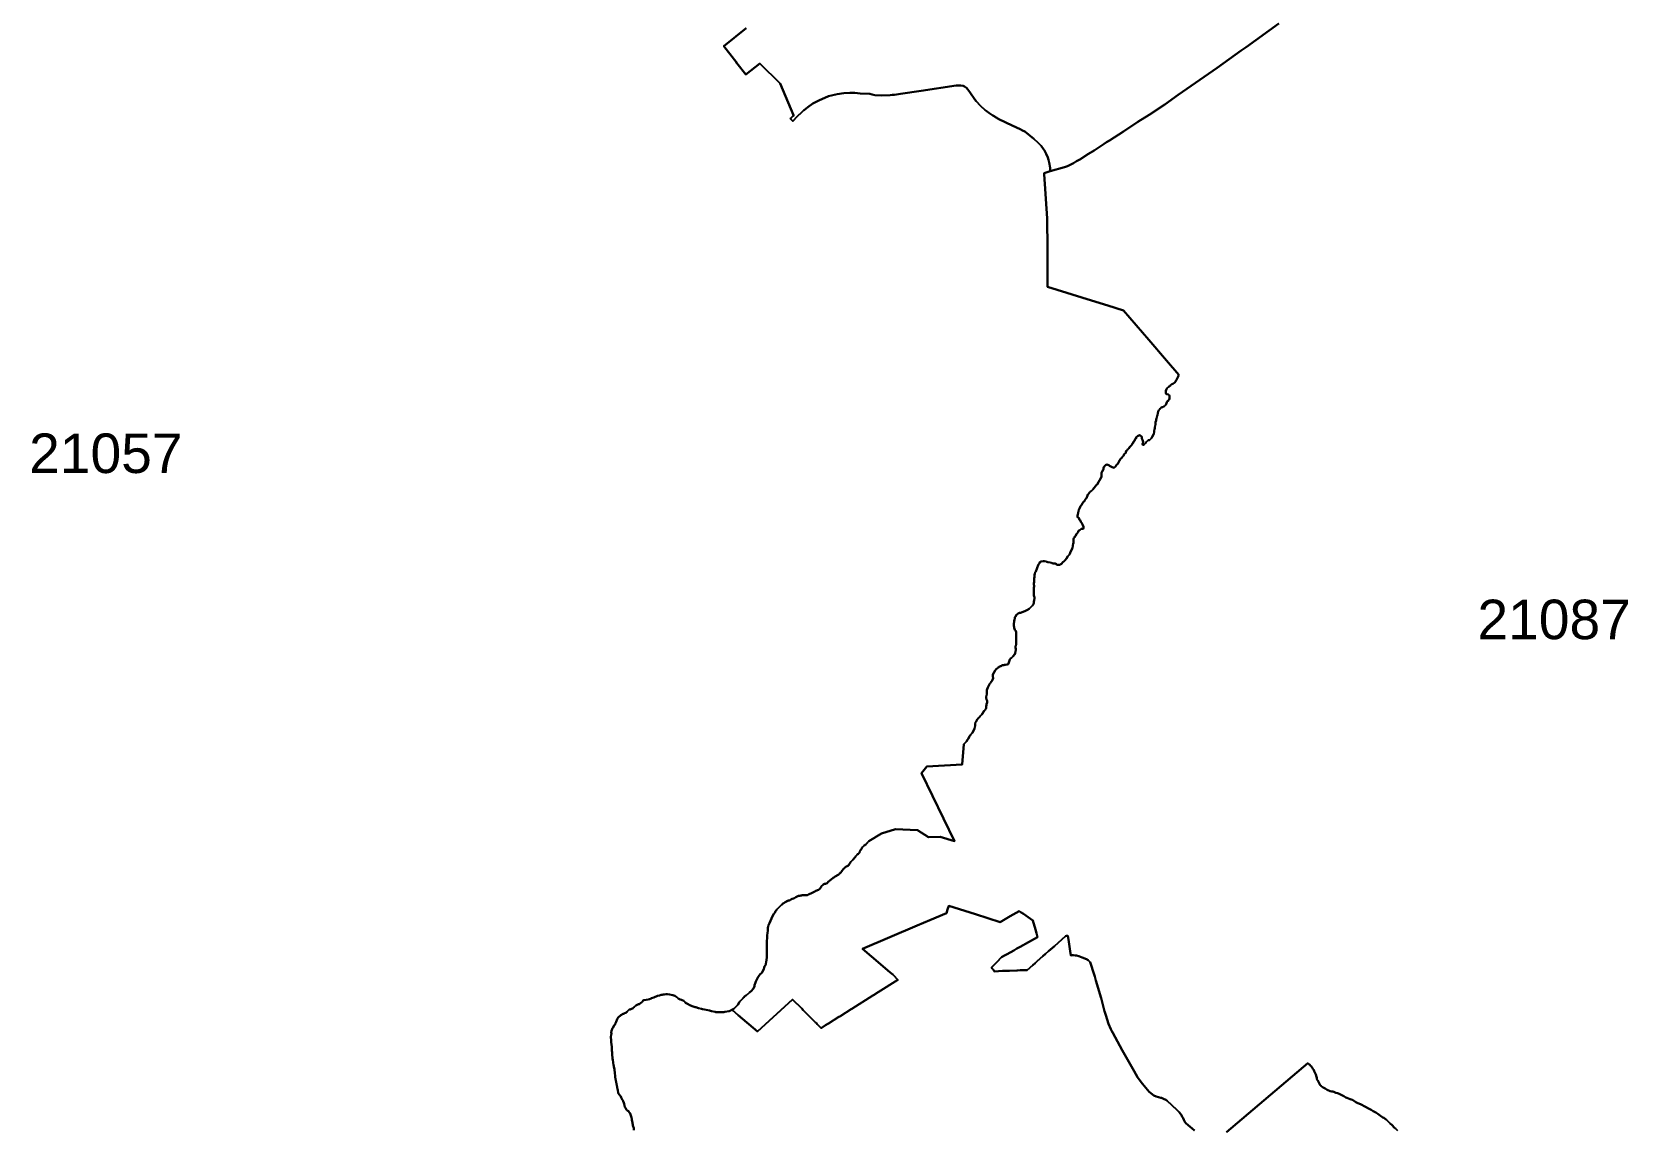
# Model space of a CAD drawing. Header units: inches. Extents: x 1341578 to 1502124, y 557203 to 748561.
# Drawn here: x 1452027 to 1473573, y 640864 to 655681 of the extents above; entities that cross this region are included whole.
import ezdxf
from ezdxf.enums import TextEntityAlignment as Align

# ---------------------------------------------------------------- set-up
doc = ezdxf.new("R2010")
doc.units = ezdxf.units.IN
doc.header["$MEASUREMENT"] = 0
doc.layers.add('Zipcode', color=7, linetype='Continuous')
doc.layers.add('ZipcodeAnno', color=7, linetype='Continuous')
doc.styles.add('Arial', font='arial.ttf')

msp = doc.modelspace()

# ---------------------------------------------------------------- linework, layer by layer
at = {"layer": 'Zipcode'}
for points in [[(1461669, 655733), (1461365, 655486), (1461509, 655304), (1461527, 655282), (1461544, 655260), (1461665, 655107), (1461851, 655255), (1462128, 654984), (1462308, 654558), (1462310, 654553), (1462299, 654542), (1462273, 654515), (1462267, 654509), (1462265, 654506), (1462284, 654488), (1462292, 654481), (1462292, 654481), (1462292, 654481), (1462298, 654475), (1462357, 654539), (1462418, 654597), (1462447, 654623), (1462454, 654629), (1462501, 654665), (1462569, 654712), (1462647, 654755), (1462779, 654811), (1462836, 654827), (1462896, 654840), (1462985, 654853), (1463069, 654858), (1463133, 654856), (1463206, 654850), (1463336, 654843), (1463371, 654835), (1463406, 654827), (1463493, 654824), (1463610, 654827), (1463640, 654830), (1463670, 654832), (1463753, 654843), (1464032, 654885), (1464501, 654955), (1464545, 654957), (1464567, 654957), (1464596, 654951), (1464617, 654943), (1464642, 654925), (1464662, 654902), (1464688, 654866), (1464757, 654767), (1464774, 654745), (1464777, 654742), (1464831, 654681), (1464895, 654624), (1464920, 654605), (1464945, 654586), (1464998, 654550), (1465005, 654546), (1465042, 654526), (1465042, 654526), (1465080, 654504), (1465261, 654418), (1465367, 654368), (1465399, 654351), (1465430, 654334), (1465552, 654237), (1465612, 654183), (1465632, 654162), (1465651, 654141), (1465684, 654099), (1465697, 654078), (1465720, 654035), (1465740, 653986), (1465750, 653955), (1465759, 653916), (1465770, 653846), (1465774, 653799), (1465745, 653790), (1465692, 653773), (1465690, 653772), (1465691, 653761), (1465731, 653160), (1465734, 652751), (1465737, 652237), (1466329, 652053), (1466552, 651984), (1466761, 651919), (1467102, 651522), (1467342, 651244), (1467508, 651051), (1467501, 651036), (1467503, 651035), (1467500, 651029), (1467495, 651020), (1467483, 650990), (1467478, 650980), (1467470, 650969), (1467463, 650958), (1467454, 650947), (1467443, 650936), (1467433, 650930), (1467424, 650928), (1467409, 650921), (1467405, 650920), (1467398, 650910), (1467390, 650902), (1467380, 650894), (1467368, 650886), (1467361, 650879), (1467353, 650870), (1467343, 650856), (1467334, 650833), (1467332, 650820), (1467333, 650808), (1467339, 650795), (1467345, 650790), (1467363, 650784), (1467369, 650783), (1467377, 650776), (1467381, 650768), (1467382, 650754), (1467382, 650729), (1467380, 650718), (1467374, 650710), (1467366, 650700), (1467358, 650693), (1467349, 650680), (1467344, 650669), (1467335, 650644), (1467322, 650629), (1467313, 650624), (1467302, 650620), (1467293, 650614), (1467287, 650612), (1467283, 650611), (1467271, 650607), (1467257, 650595), (1467253, 650588), (1467248, 650582), (1467240, 650573), (1467231, 650553), (1467224, 650530), (1467221, 650507), (1467218, 650495), (1467214, 650480), (1467207, 650459), (1467203, 650446), (1467201, 650433), (1467194, 650409), (1467192, 650397), (1467192, 650381), (1467184, 650342), (1467183, 650324), (1467182, 650314), (1467177, 650291), (1467176, 650279), (1467171, 650255), (1467167, 650243), (1467151, 650214), (1467144, 650204), (1467138, 650195), (1467119, 650172), (1467114, 650169), (1467101, 650169), (1467096, 650167), (1467086, 650159), (1467078, 650150), (1467070, 650140), (1467060, 650129), (1467050, 650120), (1467039, 650110), (1467030, 650104), (1467026, 650104), (1467023, 650105), (1467018, 650114), (1467019, 650123), (1467026, 650138), (1467026, 650146), (1467018, 650172), (1467017, 650173), (1467013, 650180), (1467010, 650192), (1467009, 650208), (1467006, 650219), (1466986, 650232), (1466979, 650233), (1466952, 650220), (1466942, 650213), (1466933, 650206), (1466931, 650202), (1466931, 650192), (1466928, 650189), (1466921, 650186), (1466918, 650182), (1466909, 650159), (1466903, 650149), (1466889, 650127), (1466885, 650122), (1466880, 650115), (1466872, 650102), (1466866, 650094), (1466865, 650093), (1466856, 650085), (1466855, 650084), (1466849, 650077), (1466838, 650063), (1466832, 650053), (1466830, 650050), (1466827, 650047), (1466821, 650040), (1466812, 650036), (1466803, 650028), (1466795, 650005), (1466793, 649999), (1466789, 649993), (1466777, 649981), (1466768, 649968), (1466762, 649955), (1466758, 649951), (1466748, 649942), (1466738, 649931), (1466727, 649919), (1466717, 649905), (1466712, 649898), (1466710, 649895), (1466704, 649883), (1466693, 649866), (1466684, 649850), (1466674, 649837), (1466652, 649811), (1466645, 649803), (1466633, 649796), (1466622, 649797), (1466610, 649802), (1466582, 649818), (1466574, 649823), (1466571, 649824), (1466561, 649829), (1466550, 649835), (1466539, 649837), (1466521, 649831), (1466515, 649826), (1466497, 649804), (1466491, 649795), (1466490, 649775), (1466486, 649765), (1466476, 649746), (1466469, 649737), (1466465, 649725), (1466464, 649716), (1466467, 649705), (1466467, 649696), (1466467, 649692), (1466465, 649676), (1466460, 649663), (1466449, 649642), (1466436, 649622), (1466434, 649618), (1466430, 649610), (1466423, 649598), (1466406, 649570), (1466393, 649558), (1466384, 649547), (1466348, 649499), (1466338, 649490), (1466329, 649481), (1466318, 649473), (1466318, 649472), (1466308, 649465), (1466289, 649444), (1466282, 649434), (1466272, 649408), (1466269, 649399), (1466269, 649398), (1466262, 649386), (1466253, 649375), (1466252, 649374), (1466241, 649358), (1466237, 649351), (1466235, 649346), (1466230, 649339), (1466227, 649335), (1466218, 649328), (1466211, 649320), (1466205, 649306), (1466198, 649299), (1466179, 649265), (1466174, 649253), (1466160, 649225), (1466155, 649208), (1466145, 649163), (1466142, 649151), (1466139, 649139), (1466141, 649130), (1466145, 649125), (1466155, 649123), (1466161, 649118), (1466164, 649103), (1466165, 649101), (1466168, 649093), (1466177, 649085), (1466182, 649076), (1466187, 649064), (1466200, 649046), (1466204, 649037), (1466207, 649027), (1466211, 649020), (1466222, 648998), (1466223, 648986), (1466222, 648981), (1466217, 648972), (1466210, 648970), (1466200, 648972), (1466192, 648972), (1466185, 648967), (1466176, 648958), (1466175, 648956), (1466165, 648949), (1466156, 648941), (1466148, 648931), (1466139, 648918), (1466133, 648909), (1466129, 648898), (1466112, 648877), (1466105, 648866), (1466100, 648855), (1466093, 648843), (1466089, 648834), (1466088, 648822), (1466088, 648804), (1466088, 648797), (1466087, 648783), (1466082, 648767), (1466078, 648751), (1466078, 648751), (1466078, 648751), (1466077, 648740), (1466072, 648715), (1466070, 648705), (1466061, 648680), (1466046, 648658), (1466036, 648634), (1466029, 648621), (1466012, 648601), (1465993, 648571), (1465969, 648544), (1465960, 648535), (1465943, 648518), (1465927, 648499), (1465918, 648491), (1465904, 648484), (1465893, 648482), (1465864, 648486), (1465858, 648491), (1465849, 648496), (1465838, 648501), (1465822, 648503), (1465807, 648503), (1465805, 648506), (1465794, 648508), (1465790, 648510), (1465774, 648515), (1465739, 648519), (1465726, 648523), (1465724, 648524), (1465719, 648528), (1465694, 648533), (1465680, 648533), (1465677, 648532), (1465652, 648528), (1465642, 648524), (1465633, 648518), (1465627, 648508), (1465616, 648488), (1465611, 648478), (1465604, 648466), (1465599, 648455), (1465592, 648432), (1465588, 648417), (1465583, 648409), (1465578, 648396), (1465571, 648387), (1465564, 648362), (1465561, 648348), (1465560, 648333), (1465559, 648318), (1465558, 648306), (1465556, 648295), (1465554, 648250), (1465553, 648237), (1465553, 648219), (1465553, 648212), (1465555, 648203), (1465554, 648190), (1465553, 648178), (1465553, 648174), (1465551, 648114), (1465552, 648081), (1465552, 648070), (1465558, 648054), (1465559, 648045), (1465559, 648034), (1465557, 648003), (1465553, 647989), (1465551, 647975), (1465551, 647962), (1465549, 647960), (1465547, 647953), (1465533, 647934), (1465523, 647925), (1465515, 647915), (1465498, 647899), (1465488, 647891), (1465466, 647877), (1465456, 647870), (1465429, 647858), (1465418, 647854), (1465408, 647848), (1465396, 647843), (1465386, 647839), (1465373, 647836), (1465360, 647835), (1465347, 647830), (1465338, 647825), (1465326, 647816), (1465318, 647807), (1465303, 647788), (1465297, 647777), (1465294, 647764), (1465291, 647740), (1465288, 647729), (1465282, 647679), (1465282, 647668), (1465283, 647657), (1465285, 647647), (1465287, 647632), (1465291, 647619), (1465297, 647607), (1465300, 647601), (1465303, 647597), (1465307, 647588), (1465311, 647575), (1465312, 647554), (1465311, 647529), (1465312, 647517), (1465314, 647507), (1465313, 647473), (1465313, 647460), (1465314, 647448), (1465314, 647423), (1465313, 647411), (1465307, 647389), (1465306, 647386), (1465305, 647374), (1465305, 647363), (1465305, 647362), (1465308, 647349), (1465308, 647338), (1465305, 647314), (1465298, 647291), (1465293, 647278), (1465268, 647246), (1465261, 647238), (1465248, 647226), (1465234, 647214), (1465230, 647209), (1465226, 647204), (1465212, 647163), (1465205, 647143), (1465190, 647137), (1465168, 647134), (1465155, 647133), (1465148, 647131), (1465129, 647127), (1465108, 647117), (1465098, 647115), (1465091, 647112), (1465071, 647099), (1465061, 647090), (1465044, 647073), (1465029, 647056), (1465015, 647034), (1465010, 647024), (1464999, 647001), (1464998, 646998), (1464998, 646989), (1465000, 646979), (1465000, 646974), (1465001, 646955), (1464995, 646931), (1464990, 646922), (1464968, 646890), (1464955, 646875), (1464953, 646872), (1464948, 646862), (1464933, 646836), (1464930, 646826), (1464921, 646807), (1464918, 646792), (1464916, 646779), (1464915, 646739), (1464909, 646701), (1464909, 646690), (1464914, 646660), (1464915, 646656), (1464920, 646645), (1464923, 646637), (1464921, 646623), (1464914, 646600), (1464912, 646588), (1464910, 646576), (1464909, 646567), (1464908, 646556), (1464906, 646545), (1464903, 646537), (1464895, 646527), (1464888, 646520), (1464883, 646513), (1464850, 646464), (1464827, 646439), (1464812, 646420), (1464811, 646420), (1464802, 646411), (1464794, 646404), (1464786, 646397), (1464780, 646388), (1464776, 646378), (1464771, 646369), (1464764, 646357), (1464760, 646331), (1464758, 646309), (1464749, 646274), (1464740, 646251), (1464724, 646218), (1464717, 646209), (1464700, 646193), (1464680, 646161), (1464668, 646140), (1464652, 646118), (1464642, 646099), (1464626, 646081), (1464617, 646072), (1464605, 646064), (1464605, 646064), (1464586, 645787), (1464106, 645760), (1464033, 645669), (1464482, 644751), (1464288, 644809), (1464130, 644806), (1463981, 644902), (1463685, 644914), (1463494, 644854), (1463326, 644751), (1463321, 644747), (1463313, 644741), (1463309, 644737), (1463305, 644734), (1463303, 644730), (1463300, 644725), (1463284, 644708), (1463263, 644695), (1463249, 644678), (1463238, 644670), (1463229, 644659), (1463223, 644649), (1463217, 644637), (1463211, 644630), (1463203, 644617), (1463199, 644600), (1463196, 644595), (1463193, 644590), (1463183, 644582), (1463173, 644575), (1463165, 644567), (1463158, 644557), (1463150, 644549), (1463138, 644538), (1463106, 644500), (1463101, 644489), (1463101, 644489), (1463079, 644471), (1463071, 644458), (1463056, 644434), (1463049, 644425), (1463040, 644420), (1463021, 644410), (1463017, 644408), (1463005, 644400), (1462997, 644391), (1462989, 644382), (1462978, 644373), (1462973, 644367), (1462967, 644360), (1462966, 644358), (1462965, 644354), (1462960, 644347), (1462944, 644331), (1462938, 644323), (1462931, 644317), (1462923, 644310), (1462920, 644306), (1462917, 644302), (1462909, 644296), (1462899, 644292), (1462880, 644278), (1462869, 644273), (1462850, 644261), (1462844, 644256), (1462794, 644216), (1462794, 644216), (1462783, 644209), (1462774, 644201), (1462760, 644187), (1462750, 644181), (1462738, 644178), (1462725, 644176), (1462717, 644172), (1462710, 644167), (1462705, 644161), (1462689, 644148), (1462680, 644134), (1462673, 644124), (1462658, 644106), (1462649, 644097), (1462644, 644094), (1462633, 644089), (1462622, 644085), (1462608, 644080), (1462606, 644079), (1462601, 644077), (1462596, 644074), (1462595, 644073), (1462561, 644055), (1462508, 644031), (1462506, 644031), (1462498, 644025), (1462486, 644022), (1462486, 644021), (1462434, 644021), (1462422, 644021), (1462420, 644020), (1462418, 644020), (1462406, 644019), (1462392, 644016), (1462389, 644015), (1462384, 644015), (1462376, 644012), (1462341, 643996), (1462339, 643996), (1462336, 643995), (1462335, 643992), (1462330, 643990), (1462319, 643983), (1462312, 643982), (1462312, 643980), (1462291, 643975), (1462273, 643963), (1462267, 643960), (1462262, 643956), (1462260, 643956), (1462255, 643953), (1462232, 643949), (1462231, 643947), (1462222, 643943), (1462221, 643941), (1462218, 643941), (1462207, 643936), (1462207, 643934), (1462186, 643924), (1462185, 643921), (1462183, 643921), (1462167, 643911), (1462160, 643905), (1462160, 643904), (1462159, 643903), (1462148, 643895), (1462137, 643884), (1462137, 643882), (1462118, 643866), (1462100, 643849), (1462100, 643848), (1462089, 643835), (1462084, 643828), (1462061, 643796), (1462056, 643784), (1462048, 643776), (1462044, 643772), (1462023, 643740), (1461995, 643678), (1461984, 643646), (1461970, 643618), (1461966, 643600), (1461964, 643594), (1461963, 643584), (1461961, 643570), (1461960, 643544), (1461956, 643509), (1461954, 643482), (1461952, 643465), (1461951, 643435), (1461949, 643417), (1461948, 643402), (1461948, 643364), (1461948, 643359), (1461946, 643333), (1461948, 643183), (1461945, 643148), (1461939, 643117), (1461936, 643098), (1461932, 643087), (1461926, 643075), (1461916, 643060), (1461911, 643047), (1461905, 643024), (1461886, 642984), (1461874, 642969), (1461859, 642954), (1461845, 642940), (1461827, 642909), (1461816, 642893), (1461808, 642876), (1461801, 642858), (1461795, 642845), (1461783, 642807), (1461779, 642792), (1461770, 642770), (1461764, 642760), (1461740, 642729), (1461714, 642707), (1461667, 642667), (1461665, 642666), (1461644, 642653), (1461644, 642652), (1461635, 642646), (1461629, 642636), (1461629, 642634), (1461622, 642629), (1461585, 642589), (1461572, 642574), (1461556, 642544), (1461547, 642532), (1461526, 642510), (1461512, 642496), (1461502, 642489), (1461502, 642487), (1461489, 642482), (1461489, 642480), (1461477, 642475), (1461465, 642468), (1461463, 642468), (1461453, 642461), (1461441, 642456), (1461380, 642446), (1461367, 642444), (1461353, 642444), (1461307, 642442), (1461259, 642444), (1461248, 642446), (1461200, 642456), (1461173, 642464), (1461104, 642477), (1461080, 642484), (1461065, 642489), (1461027, 642499), (1460990, 642511), (1460979, 642512), (1460955, 642521), (1460919, 642535), (1460901, 642543), (1460886, 642553), (1460859, 642563), (1460850, 642570), (1460843, 642578), (1460825, 642595), (1460806, 642605), (1460797, 642609), (1460777, 642613), (1460761, 642621), (1460750, 642627), (1460740, 642635), (1460732, 642646), (1460721, 642654), (1460706, 642664), (1460679, 642674), (1460658, 642678), (1460640, 642682), (1460634, 642682), (1460607, 642687), (1460595, 642686), (1460583, 642684), (1460568, 642683), (1460545, 642680), (1460541, 642679), (1460523, 642675), (1460497, 642668), (1460473, 642663), (1460422, 642642), (1460391, 642632), (1460384, 642629), (1460362, 642619), (1460346, 642615), (1460319, 642608), (1460287, 642605), (1460278, 642601), (1460267, 642588), (1460266, 642585), (1460264, 642584), (1460258, 642576), (1460241, 642566), (1460232, 642557), (1460224, 642552), (1460223, 642551), (1460222, 642551), (1460214, 642549), (1460179, 642534), (1460174, 642529), (1460159, 642517), (1460155, 642513), (1460150, 642507), (1460150, 642505), (1460142, 642498), (1460111, 642485), (1460102, 642481), (1460090, 642477), (1460080, 642472), (1460071, 642463), (1460065, 642456), (1460063, 642454), (1460056, 642441), (1460048, 642436), (1460035, 642433), (1460023, 642426), (1460013, 642421), (1460010, 642420), (1459977, 642403), (1459939, 642373), (1459930, 642358), (1459929, 642355), (1459926, 642349), (1459914, 642311), (1459909, 642302), (1459906, 642294), (1459905, 642292), (1459898, 642278), (1459893, 642272), (1459887, 642266), (1459881, 642255), (1459869, 642233), (1459861, 642222), (1459858, 642214), (1459854, 642203), (1459851, 642192), (1459848, 642168), (1459850, 642154), (1459845, 642130), (1459843, 642113), (1459843, 642099), (1459845, 642068), (1459848, 642039), (1459850, 642008), (1459851, 642000), (1459854, 641978), (1459855, 641975), (1459856, 641960), (1459857, 641924), (1459857, 641916), (1459858, 641908), (1459859, 641898), (1459861, 641873), (1459861, 641865), (1459862, 641826), (1459864, 641813), (1459867, 641799), (1459878, 641728), (1459881, 641716), (1459883, 641704), (1459890, 641674), (1459893, 641654), (1459896, 641633), (1459896, 641619), (1459897, 641609), (1459899, 641592), (1459902, 641564), (1459921, 641454), (1459933, 641404), (1459935, 641395), (1459936, 641391), (1459941, 641354), (1459942, 641354), (1459947, 641343), (1459954, 641332), (1459975, 641302), (1459982, 641291), (1459995, 641264), (1459996, 641263), (1460007, 641247), (1460010, 641240), (1460017, 641217), (1460021, 641203), (1460032, 641162), (1460038, 641150), (1460055, 641125), (1460062, 641117), (1460063, 641116), (1460079, 641105), (1460089, 641093), (1460091, 641091), (1460097, 641085), (1460107, 641059), (1460112, 641048), (1460120, 641022), (1460125, 641000), (1460126, 640983), (1460128, 640971), (1460129, 640965), (1460132, 640953), (1460134, 640939), (1460137, 640927), (1460138, 640918), (1460140, 640911), (1460143, 640899), (1460147, 640888), (1460151, 640878), (1460150, 640848)], [(1468860, 655793), (1468418, 655475), (1468352, 655430), (1468026, 655195), (1467500, 654833), (1467320, 654702), (1467108, 654562), (1466957, 654468), (1466760, 654338), (1466571, 654216), (1466533, 654191), (1466503, 654171), (1466364, 654081), (1466289, 654035), (1466171, 653959), (1466128, 653933), (1466087, 653908), (1466050, 653888), (1466005, 653867), (1465966, 653853), (1465774, 653799), (1465770, 653846), (1465759, 653916), (1465750, 653955), (1465740, 653986), (1465720, 654035), (1465697, 654078), (1465684, 654099), (1465651, 654141), (1465632, 654162), (1465612, 654183), (1465552, 654237), (1465430, 654334), (1465399, 654351), (1465367, 654368), (1465261, 654418), (1465080, 654504), (1465042, 654526), (1465042, 654526), (1465005, 654546), (1464998, 654550), (1464945, 654586), (1464920, 654605), (1464895, 654624), (1464831, 654681), (1464777, 654742), (1464774, 654745), (1464757, 654767), (1464688, 654866), (1464662, 654902), (1464642, 654925), (1464617, 654943), (1464596, 654951), (1464567, 654957), (1464545, 654957), (1464501, 654955), (1464032, 654885), (1463753, 654843), (1463670, 654832), (1463640, 654830), (1463610, 654827), (1463493, 654824), (1463406, 654827), (1463371, 654835), (1463336, 654843), (1463206, 654850), (1463133, 654856), (1463069, 654858), (1462985, 654853), (1462896, 654840), (1462836, 654827), (1462779, 654811), (1462647, 654755), (1462569, 654712), (1462501, 654665), (1462454, 654629), (1462447, 654623), (1462418, 654597), (1462357, 654539), (1462298, 654475), (1462292, 654481), (1462292, 654481), (1462292, 654481), (1462284, 654488), (1462265, 654506), (1462267, 654509), (1462273, 654515), (1462299, 654542), (1462310, 654553), (1462308, 654558), (1462128, 654984), (1461851, 655255), (1461665, 655107), (1461544, 655260), (1461527, 655282), (1461509, 655304), (1461365, 655486), (1461669, 655733)], [(1467721, 640846), (1467688, 640873), (1467633, 640917), (1467604, 640945), (1467591, 640964), (1467576, 640988), (1467565, 641011), (1467551, 641040), (1467545, 641053), (1467532, 641070), (1467512, 641094), (1467483, 641123), (1467350, 641245), (1467333, 641257), (1467304, 641273), (1467273, 641284), (1467265, 641286), (1467201, 641303), (1467172, 641316), (1467152, 641330), (1467125, 641353), (1467109, 641368), (1467017, 641475), (1466987, 641514), (1466953, 641566), (1466907, 641644), (1466836, 641774), (1466746, 641930), (1466619, 642162), (1466605, 642188), (1466591, 642214), (1466558, 642286), (1466522, 642404), (1466514, 642431), (1466507, 642457), (1466460, 642632), (1466390, 642871), (1466375, 642926), (1466359, 642980), (1466323, 643091), (1466311, 643118), (1466285, 643144), (1466262, 643160), (1466205, 643182), (1466161, 643198), (1466128, 643206), (1466109, 643210), (1466089, 643212), (1466062, 643211), (1466052, 643210), (1466048, 643236), (1466019, 643423), (1466011, 643475), (1465994, 643472), (1465978, 643468), (1465829, 643336), (1465749, 643266), (1465710, 643232), (1465672, 643198), (1465598, 643133), (1465568, 643106), (1465537, 643079), (1465460, 643012), (1465444, 643011), (1465380, 643010), (1465366, 643010), (1465331, 643007), (1465322, 643006), (1465225, 643002), (1465178, 643001), (1465130, 642999), (1465021, 642994), (1465002, 643017), (1464989, 643032), (1464978, 643046), (1465050, 643119), (1465115, 643185), (1465154, 643207), (1465193, 643228), (1465281, 643277), (1465324, 643301), (1465367, 643325), (1465479, 643387), (1465602, 643455), (1465587, 643508), (1465573, 643561), (1465540, 643681), (1465410, 643769), (1465382, 643788), (1465353, 643807), (1465234, 643738), (1465141, 643685), (1465118, 643672), (1465096, 643659), (1464764, 643765), (1464404, 643881), (1464388, 643830), (1464371, 643780), (1464149, 643685), (1463978, 643612), (1463239, 643298), (1463359, 643196), (1463609, 642984), (1463630, 642967), (1463649, 642950), (1463653, 642946), (1463717, 642881), (1463450, 642713), (1463415, 642691), (1463411, 642688), (1463389, 642674), (1463379, 642668), (1463095, 642488), (1463088, 642484), (1463085, 642482), (1462946, 642395), (1462933, 642386), (1462920, 642378), (1462779, 642289), (1462770, 642283), (1462741, 642265), (1462681, 642227), (1462633, 642276), (1462628, 642280), (1462617, 642292), (1462605, 642304), (1462462, 642447), (1462440, 642469), (1462418, 642491), (1462294, 642614), (1461822, 642180), (1461560, 642403), (1461482, 642469), (1461477, 642475), (1461489, 642480), (1461489, 642482), (1461502, 642487), (1461502, 642489), (1461512, 642496), (1461526, 642510), (1461547, 642532), (1461556, 642544), (1461572, 642574), (1461585, 642589), (1461622, 642629), (1461629, 642634), (1461629, 642636), (1461635, 642646), (1461644, 642652), (1461644, 642653), (1461665, 642666), (1461667, 642667), (1461714, 642707), (1461740, 642729), (1461764, 642760), (1461770, 642770), (1461779, 642792), (1461783, 642807), (1461795, 642845), (1461801, 642858), (1461808, 642876), (1461816, 642893), (1461827, 642909), (1461845, 642940), (1461859, 642954), (1461874, 642969), (1461886, 642984), (1461905, 643024), (1461911, 643047), (1461916, 643060), (1461926, 643075), (1461932, 643087), (1461936, 643098), (1461939, 643117), (1461945, 643148), (1461948, 643183), (1461946, 643333), (1461948, 643359), (1461948, 643364), (1461948, 643402), (1461949, 643417), (1461951, 643435), (1461952, 643465), (1461954, 643482), (1461956, 643509), (1461960, 643544), (1461961, 643570), (1461963, 643584), (1461964, 643594), (1461966, 643600), (1461970, 643618), (1461984, 643646), (1461995, 643678), (1462023, 643740), (1462044, 643772), (1462048, 643776), (1462056, 643784), (1462061, 643796), (1462084, 643828), (1462089, 643835), (1462100, 643848), (1462100, 643849), (1462118, 643866), (1462137, 643882), (1462137, 643884), (1462148, 643895), (1462159, 643903), (1462160, 643904), (1462160, 643905), (1462167, 643911), (1462183, 643921), (1462185, 643921), (1462186, 643924), (1462207, 643934), (1462207, 643936), (1462218, 643941), (1462221, 643941), (1462222, 643943), (1462231, 643947), (1462232, 643949), (1462255, 643953), (1462260, 643956), (1462262, 643956), (1462267, 643960), (1462273, 643963), (1462291, 643975), (1462312, 643980), (1462312, 643982), (1462319, 643983), (1462330, 643990), (1462335, 643992), (1462336, 643995), (1462339, 643996), (1462341, 643996), (1462376, 644012), (1462384, 644015), (1462389, 644015), (1462392, 644016), (1462406, 644019), (1462418, 644020), (1462420, 644020), (1462422, 644021), (1462434, 644021), (1462486, 644021), (1462486, 644022), (1462498, 644025), (1462506, 644031), (1462508, 644031), (1462561, 644055), (1462595, 644073), (1462596, 644074), (1462601, 644077), (1462606, 644079), (1462608, 644080), (1462622, 644085), (1462633, 644089), (1462644, 644094), (1462649, 644097), (1462658, 644106), (1462673, 644124), (1462680, 644134), (1462689, 644148), (1462705, 644161), (1462710, 644167), (1462717, 644172), (1462725, 644176), (1462738, 644178), (1462750, 644181), (1462760, 644187), (1462774, 644201), (1462783, 644209), (1462794, 644216), (1462794, 644216), (1462844, 644256), (1462850, 644261), (1462869, 644273), (1462880, 644278), (1462899, 644292), (1462909, 644296), (1462917, 644302), (1462920, 644306), (1462923, 644310), (1462931, 644317), (1462938, 644323), (1462944, 644331), (1462960, 644347), (1462965, 644354), (1462966, 644358), (1462967, 644360), (1462973, 644367), (1462978, 644373), (1462989, 644382), (1462997, 644391), (1463005, 644400), (1463017, 644408), (1463021, 644410), (1463040, 644420), (1463049, 644425), (1463056, 644434), (1463071, 644458), (1463079, 644471), (1463101, 644489), (1463101, 644489), (1463106, 644500), (1463138, 644538), (1463150, 644549), (1463158, 644557), (1463165, 644567), (1463173, 644575), (1463183, 644582), (1463193, 644590), (1463196, 644595), (1463199, 644600), (1463203, 644617), (1463211, 644630), (1463217, 644637), (1463223, 644649), (1463229, 644659), (1463238, 644670), (1463249, 644678), (1463263, 644695), (1463284, 644708), (1463300, 644725), (1463303, 644730), (1463305, 644734), (1463309, 644737), (1463313, 644741), (1463321, 644747), (1463326, 644751), (1463494, 644854), (1463685, 644914), (1463981, 644902), (1464130, 644806), (1464288, 644809), (1464482, 644751), (1464033, 645669), (1464106, 645760), (1464586, 645787), (1464605, 646064), (1464605, 646064), (1464617, 646072), (1464626, 646081), (1464642, 646099), (1464652, 646118), (1464668, 646140), (1464680, 646161), (1464700, 646193), (1464717, 646209), (1464724, 646218), (1464740, 646251), (1464749, 646274), (1464758, 646309), (1464760, 646331), (1464764, 646357), (1464771, 646369), (1464776, 646378), (1464780, 646388), (1464786, 646397), (1464794, 646404), (1464802, 646411), (1464811, 646420), (1464812, 646420), (1464827, 646439), (1464850, 646464), (1464883, 646513), (1464888, 646520), (1464895, 646527), (1464903, 646537), (1464906, 646545), (1464908, 646556), (1464909, 646567), (1464910, 646576), (1464912, 646588), (1464914, 646600), (1464921, 646623), (1464923, 646637), (1464920, 646645), (1464915, 646656), (1464914, 646660), (1464909, 646690), (1464909, 646701), (1464915, 646739), (1464916, 646779), (1464918, 646792), (1464921, 646807), (1464930, 646826), (1464933, 646836), (1464948, 646862), (1464953, 646872), (1464955, 646875), (1464968, 646890), (1464990, 646922), (1464995, 646931), (1465001, 646955), (1465000, 646974), (1465000, 646979), (1464998, 646989), (1464998, 646998), (1464999, 647001), (1465010, 647024), (1465015, 647034), (1465029, 647056), (1465044, 647073), (1465061, 647090), (1465071, 647099), (1465091, 647112), (1465098, 647115), (1465108, 647117), (1465129, 647127), (1465148, 647131), (1465155, 647133), (1465168, 647134), (1465190, 647137), (1465205, 647143), (1465212, 647163), (1465226, 647204), (1465230, 647209), (1465234, 647214), (1465248, 647226), (1465261, 647238), (1465268, 647246), (1465293, 647278), (1465298, 647291), (1465305, 647314), (1465308, 647338), (1465308, 647349), (1465305, 647362), (1465305, 647363), (1465305, 647374), (1465306, 647386), (1465307, 647389), (1465313, 647411), (1465314, 647423), (1465314, 647448), (1465313, 647460), (1465313, 647473), (1465314, 647507), (1465312, 647517), (1465311, 647529), (1465312, 647554), (1465311, 647575), (1465307, 647588), (1465303, 647597), (1465300, 647601), (1465297, 647607), (1465291, 647619), (1465287, 647632), (1465285, 647647), (1465283, 647657), (1465282, 647668), (1465282, 647679), (1465288, 647729), (1465291, 647740), (1465294, 647764), (1465297, 647777), (1465303, 647788), (1465318, 647807), (1465326, 647816), (1465338, 647825), (1465347, 647830), (1465360, 647835), (1465373, 647836), (1465386, 647839), (1465396, 647843), (1465408, 647848), (1465418, 647854), (1465429, 647858), (1465456, 647870), (1465466, 647877), (1465488, 647891), (1465498, 647899), (1465515, 647915), (1465523, 647925), (1465533, 647934), (1465547, 647953), (1465549, 647960), (1465551, 647962), (1465551, 647975), (1465553, 647989), (1465557, 648003), (1465559, 648034), (1465559, 648045), (1465558, 648054), (1465552, 648070), (1465552, 648081), (1465551, 648114), (1465553, 648174), (1465553, 648178), (1465554, 648190), (1465555, 648203), (1465553, 648212), (1465553, 648219), (1465553, 648237), (1465554, 648250), (1465556, 648295), (1465558, 648306), (1465559, 648318), (1465560, 648333), (1465561, 648348), (1465564, 648362), (1465571, 648387), (1465578, 648396), (1465583, 648409), (1465588, 648417), (1465592, 648432), (1465599, 648455), (1465604, 648466), (1465611, 648478), (1465616, 648488), (1465627, 648508), (1465633, 648518), (1465642, 648524), (1465652, 648528), (1465677, 648532), (1465680, 648533), (1465694, 648533), (1465719, 648528), (1465724, 648524), (1465726, 648523), (1465739, 648519), (1465774, 648515), (1465790, 648510), (1465794, 648508), (1465805, 648506), (1465807, 648503), (1465822, 648503), (1465838, 648501), (1465849, 648496), (1465858, 648491), (1465864, 648486), (1465893, 648482), (1465904, 648484), (1465918, 648491), (1465927, 648499), (1465943, 648518), (1465960, 648535), (1465969, 648544), (1465993, 648571), (1466012, 648601), (1466029, 648621), (1466036, 648634), (1466046, 648658), (1466061, 648680), (1466070, 648705), (1466072, 648715), (1466077, 648740), (1466078, 648751), (1466078, 648751), (1466078, 648751), (1466082, 648767), (1466087, 648783), (1466088, 648797), (1466088, 648804), (1466088, 648822), (1466089, 648834), (1466093, 648843), (1466100, 648855), (1466105, 648866), (1466112, 648877), (1466129, 648898), (1466133, 648909), (1466139, 648918), (1466148, 648931), (1466156, 648941), (1466165, 648949), (1466175, 648956), (1466176, 648958), (1466185, 648967), (1466192, 648972), (1466200, 648972), (1466210, 648970), (1466217, 648972), (1466222, 648981), (1466223, 648986), (1466222, 648998), (1466211, 649020), (1466207, 649027), (1466204, 649037), (1466200, 649046), (1466187, 649064), (1466182, 649076), (1466177, 649085), (1466168, 649093), (1466165, 649101), (1466164, 649103), (1466161, 649118), (1466155, 649123), (1466145, 649125), (1466141, 649130), (1466139, 649139), (1466142, 649151), (1466145, 649163), (1466155, 649208), (1466160, 649225), (1466174, 649253), (1466179, 649265), (1466198, 649299), (1466205, 649306), (1466211, 649320), (1466218, 649328), (1466227, 649335), (1466230, 649339), (1466235, 649346), (1466237, 649351), (1466241, 649358), (1466252, 649374), (1466253, 649375), (1466262, 649386), (1466269, 649398), (1466269, 649399), (1466272, 649408), (1466282, 649434), (1466289, 649444), (1466308, 649465), (1466318, 649472), (1466318, 649473), (1466329, 649481), (1466338, 649490), (1466348, 649499), (1466384, 649547), (1466393, 649558), (1466406, 649570), (1466423, 649598), (1466430, 649610), (1466434, 649618), (1466436, 649622), (1466449, 649642), (1466460, 649663), (1466465, 649676), (1466467, 649692), (1466467, 649696), (1466467, 649705), (1466464, 649716), (1466465, 649725), (1466469, 649737), (1466476, 649746), (1466486, 649765), (1466490, 649775), (1466491, 649795), (1466497, 649804), (1466515, 649826), (1466521, 649831), (1466539, 649837), (1466550, 649835), (1466561, 649829), (1466571, 649824), (1466574, 649823), (1466582, 649818), (1466610, 649802), (1466622, 649797), (1466633, 649796), (1466645, 649803), (1466652, 649811), (1466674, 649837), (1466684, 649850), (1466693, 649866), (1466704, 649883), (1466710, 649895), (1466712, 649898), (1466717, 649905), (1466727, 649919), (1466738, 649931), (1466748, 649942), (1466758, 649951), (1466762, 649955), (1466768, 649968), (1466777, 649981), (1466789, 649993), (1466793, 649999), (1466795, 650005), (1466803, 650028), (1466812, 650036), (1466821, 650040), (1466827, 650047), (1466830, 650050), (1466832, 650053), (1466838, 650063), (1466849, 650077), (1466855, 650084), (1466856, 650085), (1466865, 650093), (1466866, 650094), (1466872, 650102), (1466880, 650115), (1466885, 650122), (1466889, 650127), (1466903, 650149), (1466909, 650159), (1466918, 650182), (1466921, 650186), (1466928, 650189), (1466931, 650192), (1466931, 650202), (1466933, 650206), (1466942, 650213), (1466952, 650220), (1466979, 650233), (1466986, 650232), (1467006, 650219), (1467009, 650208), (1467010, 650192), (1467013, 650180), (1467017, 650173), (1467018, 650172), (1467026, 650146), (1467026, 650138), (1467019, 650123), (1467018, 650114), (1467023, 650105), (1467026, 650104), (1467030, 650104), (1467039, 650110), (1467050, 650120), (1467060, 650129), (1467070, 650140), (1467078, 650150), (1467086, 650159), (1467096, 650167), (1467101, 650169), (1467114, 650169), (1467119, 650172), (1467138, 650195), (1467144, 650204), (1467151, 650214), (1467167, 650243), (1467171, 650255), (1467176, 650279), (1467177, 650291), (1467182, 650314), (1467183, 650324), (1467184, 650342), (1467192, 650381), (1467192, 650397), (1467194, 650409), (1467201, 650433), (1467203, 650446), (1467207, 650459), (1467214, 650480), (1467218, 650495), (1467221, 650507), (1467224, 650530), (1467231, 650553), (1467240, 650573), (1467248, 650582), (1467253, 650588), (1467257, 650595), (1467271, 650607), (1467283, 650611), (1467287, 650612), (1467293, 650614), (1467302, 650620), (1467313, 650624), (1467322, 650629), (1467335, 650644), (1467344, 650669), (1467349, 650680), (1467358, 650693), (1467366, 650700), (1467374, 650710), (1467380, 650718), (1467382, 650729), (1467382, 650754), (1467381, 650768), (1467377, 650776), (1467369, 650783), (1467363, 650784), (1467345, 650790), (1467339, 650795), (1467333, 650808), (1467332, 650820), (1467334, 650833), (1467343, 650856), (1467353, 650870), (1467361, 650879), (1467368, 650886), (1467380, 650894), (1467390, 650902), (1467398, 650910), (1467405, 650920), (1467409, 650921), (1467424, 650928), (1467433, 650930), (1467443, 650936), (1467454, 650947), (1467463, 650958), (1467470, 650969), (1467478, 650980), (1467483, 650990), (1467495, 651020), (1467500, 651029), (1467503, 651035), (1467501, 651036), (1467508, 651051), (1467342, 651244), (1467102, 651522), (1466761, 651919), (1466552, 651984), (1466329, 652053), (1465737, 652237), (1465734, 652751), (1465731, 653160), (1465691, 653761), (1465690, 653772), (1465692, 653773), (1465745, 653790), (1465774, 653799), (1465966, 653853), (1466005, 653867), (1466050, 653888), (1466087, 653908), (1466128, 653933), (1466171, 653959), (1466289, 654035), (1466364, 654081), (1466503, 654171), (1466533, 654191), (1466571, 654216), (1466760, 654338), (1466957, 654468), (1467108, 654562), (1467320, 654702), (1467500, 654833), (1468026, 655195), (1468352, 655430), (1468418, 655475), (1468860, 655793)], [(1460150, 640848), (1460151, 640878), (1460147, 640888), (1460143, 640899), (1460140, 640911), (1460138, 640918), (1460137, 640927), (1460134, 640939), (1460132, 640953), (1460129, 640965), (1460128, 640971), (1460126, 640983), (1460125, 641000), (1460120, 641022), (1460112, 641048), (1460107, 641059), (1460097, 641085), (1460091, 641091), (1460089, 641093), (1460079, 641105), (1460063, 641116), (1460062, 641117), (1460055, 641125), (1460038, 641150), (1460032, 641162), (1460021, 641203), (1460017, 641217), (1460010, 641240), (1460007, 641247), (1459996, 641263), (1459995, 641264), (1459982, 641291), (1459975, 641302), (1459954, 641332), (1459947, 641343), (1459942, 641354), (1459941, 641354), (1459936, 641391), (1459935, 641395), (1459933, 641404), (1459921, 641454), (1459902, 641564), (1459899, 641592), (1459897, 641609), (1459896, 641619), (1459896, 641633), (1459893, 641654), (1459890, 641674), (1459883, 641704), (1459881, 641716), (1459878, 641728), (1459867, 641799), (1459864, 641813), (1459862, 641826), (1459861, 641865), (1459861, 641873), (1459859, 641898), (1459858, 641908), (1459857, 641916), (1459857, 641924), (1459856, 641960), (1459855, 641975), (1459854, 641978), (1459851, 642000), (1459850, 642008), (1459848, 642039), (1459845, 642068), (1459843, 642099), (1459843, 642113), (1459845, 642130), (1459850, 642154), (1459848, 642168), (1459851, 642192), (1459854, 642203), (1459858, 642214), (1459861, 642222), (1459869, 642233), (1459881, 642255), (1459887, 642266), (1459893, 642272), (1459898, 642278), (1459905, 642292), (1459906, 642294), (1459909, 642302), (1459914, 642311), (1459926, 642349), (1459929, 642355), (1459930, 642358), (1459939, 642373), (1459977, 642403), (1460010, 642420), (1460013, 642421), (1460023, 642426), (1460035, 642433), (1460048, 642436), (1460056, 642441), (1460063, 642454), (1460065, 642456), (1460071, 642463), (1460080, 642472), (1460090, 642477), (1460102, 642481), (1460111, 642485), (1460142, 642498), (1460150, 642505), (1460150, 642507), (1460155, 642513), (1460159, 642517), (1460174, 642529), (1460179, 642534), (1460214, 642549), (1460222, 642551), (1460223, 642551), (1460224, 642552), (1460232, 642557), (1460241, 642566), (1460258, 642576), (1460264, 642584), (1460266, 642585), (1460267, 642588), (1460278, 642601), (1460287, 642605), (1460319, 642608), (1460346, 642615), (1460362, 642619), (1460384, 642629), (1460391, 642632), (1460422, 642642), (1460473, 642663), (1460497, 642668), (1460523, 642675), (1460541, 642679), (1460545, 642680), (1460568, 642683), (1460583, 642684), (1460595, 642686), (1460607, 642687), (1460634, 642682), (1460640, 642682), (1460658, 642678), (1460679, 642674), (1460706, 642664), (1460721, 642654), (1460732, 642646), (1460740, 642635), (1460750, 642627), (1460761, 642621), (1460777, 642613), (1460797, 642609), (1460806, 642605), (1460825, 642595), (1460843, 642578), (1460850, 642570), (1460859, 642563), (1460886, 642553), (1460901, 642543), (1460919, 642535), (1460955, 642521), (1460979, 642512), (1460990, 642511), (1461027, 642499), (1461065, 642489), (1461080, 642484), (1461104, 642477), (1461173, 642464), (1461200, 642456), (1461248, 642446), (1461259, 642444), (1461307, 642442), (1461353, 642444), (1461367, 642444), (1461380, 642446), (1461441, 642456), (1461453, 642461), (1461463, 642468), (1461465, 642468), (1461477, 642475), (1461482, 642469), (1461560, 642403), (1461822, 642180), (1462294, 642614), (1462418, 642491), (1462440, 642469), (1462462, 642447), (1462605, 642304), (1462617, 642292), (1462628, 642280), (1462633, 642276), (1462681, 642227), (1462741, 642265), (1462770, 642283), (1462779, 642289), (1462920, 642378), (1462933, 642386), (1462946, 642395), (1463085, 642482), (1463088, 642484), (1463095, 642488), (1463379, 642668), (1463389, 642674), (1463411, 642688), (1463415, 642691), (1463450, 642713), (1463717, 642881), (1463653, 642946), (1463649, 642950), (1463630, 642967), (1463609, 642984), (1463359, 643196), (1463239, 643298), (1463978, 643612), (1464149, 643685), (1464371, 643780), (1464388, 643830), (1464404, 643881), (1464764, 643765), (1465096, 643659), (1465118, 643672), (1465141, 643685), (1465234, 643738), (1465353, 643807), (1465382, 643788), (1465410, 643769), (1465540, 643681), (1465573, 643561), (1465587, 643508), (1465602, 643455), (1465479, 643387), (1465367, 643325), (1465324, 643301), (1465281, 643277), (1465193, 643228), (1465154, 643207), (1465115, 643185), (1465050, 643119), (1464978, 643046), (1464989, 643032), (1465002, 643017), (1465021, 642994), (1465130, 642999), (1465178, 643001), (1465225, 643002), (1465322, 643006), (1465331, 643007), (1465366, 643010), (1465380, 643010), (1465444, 643011), (1465460, 643012), (1465537, 643079), (1465568, 643106), (1465598, 643133), (1465672, 643198), (1465710, 643232), (1465749, 643266), (1465829, 643336), (1465978, 643468), (1465994, 643472), (1466011, 643475), (1466019, 643423), (1466048, 643236), (1466052, 643210), (1466062, 643211), (1466089, 643212), (1466109, 643210), (1466128, 643206), (1466161, 643198), (1466205, 643182), (1466262, 643160), (1466285, 643144), (1466311, 643118), (1466323, 643091), (1466359, 642980), (1466375, 642926), (1466390, 642871), (1466460, 642632), (1466507, 642457), (1466514, 642431), (1466522, 642404), (1466558, 642286), (1466591, 642214), (1466605, 642188), (1466619, 642162), (1466746, 641930), (1466836, 641774), (1466907, 641644), (1466953, 641566), (1466987, 641514), (1467017, 641475), (1467109, 641368), (1467125, 641353), (1467152, 641330), (1467172, 641316), (1467201, 641303), (1467265, 641286), (1467273, 641284), (1467304, 641273), (1467333, 641257), (1467350, 641245), (1467483, 641123), (1467512, 641094), (1467532, 641070), (1467545, 641053), (1467551, 641040), (1467565, 641011), (1467576, 640988), (1467591, 640964), (1467604, 640945), (1467633, 640917), (1467688, 640873), (1467721, 640846)], [(1470462, 640843), (1470433, 640871), (1470418, 640883), (1470415, 640885), (1470387, 640917), (1470363, 640941), (1470353, 640950), (1470328, 640970), (1470311, 640987), (1470294, 641001), (1470274, 641014), (1470264, 641022), (1470249, 641031), (1470196, 641069), (1470180, 641079), (1470166, 641089), (1470152, 641095), (1470130, 641107), (1470117, 641115), (1470103, 641125), (1470070, 641144), (1470029, 641163), (1470002, 641178), (1469986, 641188), (1469969, 641197), (1469914, 641220), (1469899, 641227), (1469852, 641257), (1469836, 641264), (1469822, 641270), (1469775, 641286), (1469762, 641292), (1469737, 641309), (1469716, 641318), (1469700, 641327), (1469681, 641335), (1469665, 641343), (1469649, 641349), (1469630, 641354), (1469601, 641365), (1469587, 641372), (1469570, 641373), (1469551, 641378), (1469512, 641394), (1469482, 641410), (1469458, 641424), (1469444, 641436), (1469434, 641443), (1469425, 641450), (1469418, 641458), (1469409, 641473), (1469400, 641492), (1469383, 641519), (1469381, 641525), (1469373, 641536), (1469371, 641543), (1469371, 641554), (1469366, 641570), (1469356, 641602), (1469334, 641647), (1469329, 641658), (1469325, 641667), (1469317, 641677), (1469311, 641685), (1469305, 641699), (1469293, 641714), (1469286, 641721), (1469279, 641727), (1469272, 641734), (1469258, 641744), (1469248, 641752), (1468153, 640823)], [(1468153, 640823), (1469248, 641752), (1469258, 641744), (1469272, 641734), (1469279, 641727), (1469286, 641721), (1469293, 641714), (1469305, 641699), (1469311, 641685), (1469317, 641677), (1469325, 641667), (1469329, 641658), (1469334, 641647), (1469356, 641602), (1469366, 641570), (1469371, 641554), (1469371, 641543), (1469373, 641536), (1469381, 641525), (1469383, 641519), (1469400, 641492), (1469409, 641473), (1469418, 641458), (1469425, 641450), (1469434, 641443), (1469444, 641436), (1469458, 641424), (1469482, 641410), (1469512, 641394), (1469551, 641378), (1469570, 641373), (1469587, 641372), (1469601, 641365), (1469630, 641354), (1469649, 641349), (1469665, 641343), (1469681, 641335), (1469700, 641327), (1469716, 641318), (1469737, 641309), (1469762, 641292), (1469775, 641286), (1469822, 641270), (1469836, 641264), (1469852, 641257), (1469899, 641227), (1469914, 641220), (1469969, 641197), (1469986, 641188), (1470002, 641178), (1470029, 641163), (1470070, 641144), (1470103, 641125), (1470117, 641115), (1470130, 641107), (1470152, 641095), (1470166, 641089), (1470180, 641079), (1470196, 641069), (1470249, 641031), (1470264, 641022), (1470274, 641014), (1470294, 641001), (1470311, 640987), (1470328, 640970), (1470353, 640950), (1470363, 640941), (1470387, 640917), (1470415, 640885), (1470418, 640883), (1470433, 640871), (1470462, 640843)]]:
    msp.add_lwpolyline(points, dxfattribs=at)

# ---------------------------------------------------------------- texts
at = {"layer": 'ZipcodeAnno', "color": 18, "style": 'Arial'}
for s, p in [('21057', (1453025, 649564)), ('21087', (1472575, 647320))]:
    msp.add_text(s, height=533.3, dxfattribs=at).set_placement(p, align=Align.BOTTOM_CENTER)

doc.saveas('drawing.dxf')
